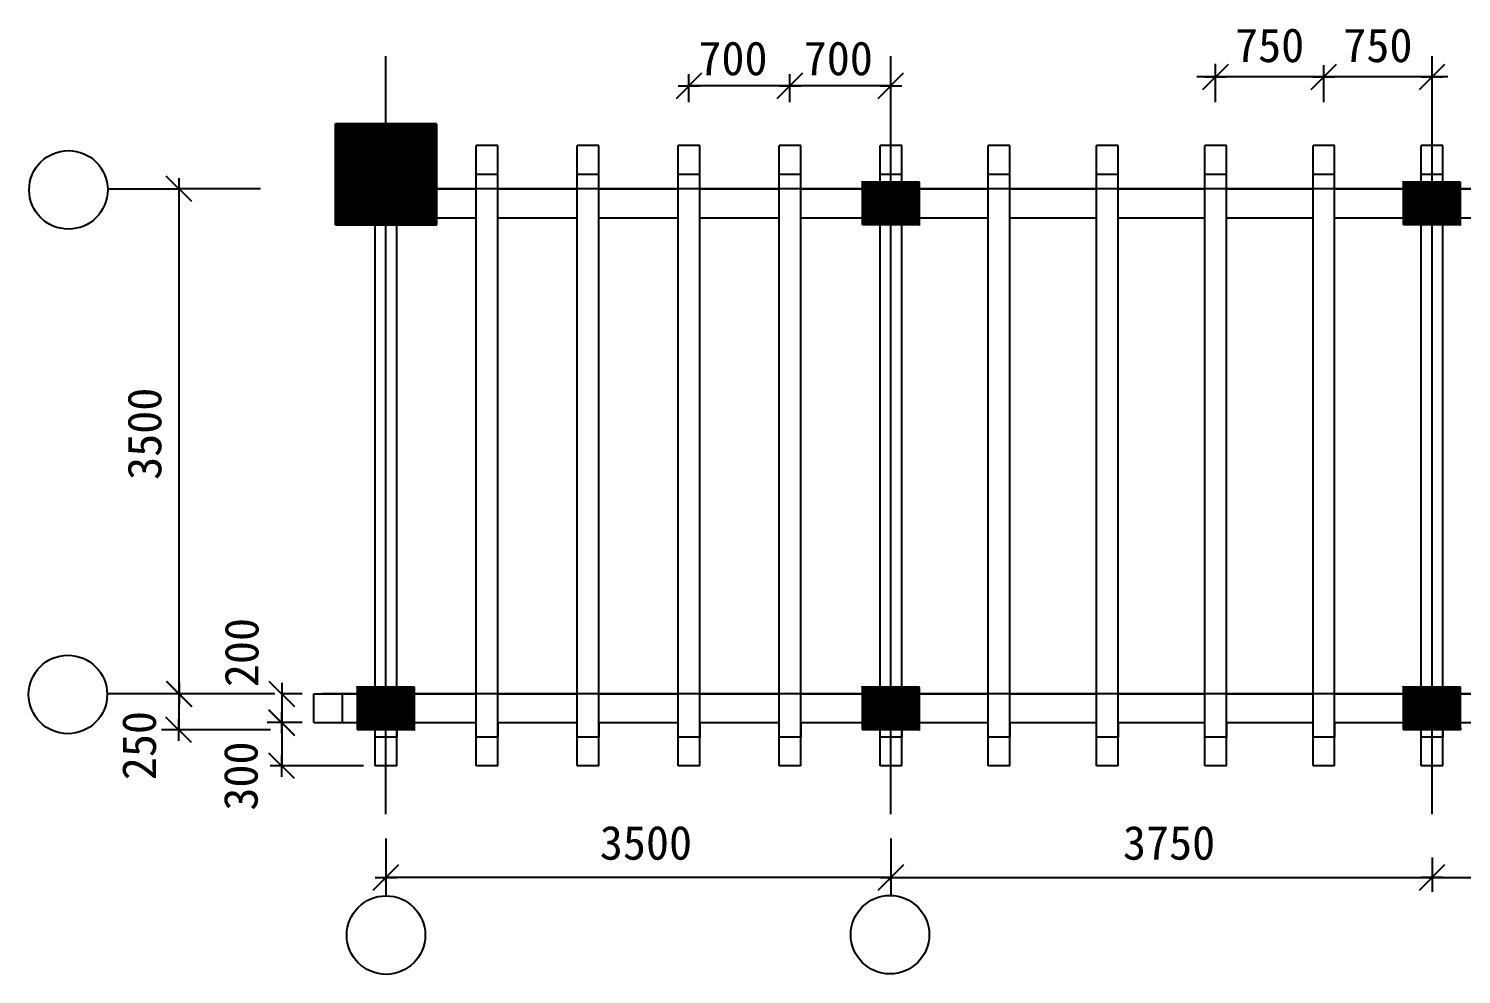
# Model space of a CAD drawing. Header units: metres. Extents: x -9 to 27016, y 314 to 15244.
# Drawn here: x -9 to 9920, y 1440 to 7995 of the extents above; entities that cross this region are included whole.
import ezdxf

# ---------------------------------------------------------------- set-up
doc = ezdxf.new("R2010")
doc.units = ezdxf.units.M
for name, color, linetype in [('AXIS', 3, 'Continuous'), ('DOTE', 1, 'Continuous'), ('柱', 7, 'Continuous'), ('框架梁', 4, 'Continuous')]:
    doc.layers.add(name, color=color, linetype=linetype)

# ---------------------------------------------------------------- blocks, each defined once
blk = doc.blocks.new('_DIMX')
blk.add_line((-150, 0), (150, 0))
at = {"color": 6}
blk.add_lwpolyline([(-175.19, -175.93), (176.74, 177.72)], dxfattribs=at)

msp = doc.modelspace()

# ---------------------------------------------------------------- hatches: boundary and pattern name
at = {"layer": '柱'}
h = msp.add_hatch(dxfattribs=at)
h.set_pattern_fill('SOLID')
h.paths.add_polyline_path([(2116.6, 6884.73), (2266.6, 6884.73), (2266.6, 7334.73), (2116.6, 7334.73)])
h.paths.add_polyline_path([(2816.6, 6884.73), (2816.6, 7334.73), (2266.6, 7334.73), (2266.6, 6884.73)])
h.paths.add_polyline_path([(2116.6, 6634.73), (2266.6, 6634.73), (2266.6, 6884.73), (2116.6, 6884.73)])
h.paths.add_polyline_path([(2816.6, 6634.73), (2816.6, 6884.73), (2266.6, 6884.73), (2266.6, 6634.73)])
h = msp.add_hatch(dxfattribs=at)
h.set_pattern_fill('SOLID')
h.paths.add_polyline_path([(5766.6, 6934.83), (5766.6, 6634.83), (6166.6, 6634.83), (6166.6, 6934.83)])
h = msp.add_hatch(dxfattribs=at)
h.set_pattern_fill('SOLID')
h.paths.add_polyline_path([(9516.6, 6934.73), (9516.6, 6634.73), (9916.6, 6634.73), (9916.6, 6934.73)])
h = msp.add_hatch(dxfattribs=at)
h.set_pattern_fill('SOLID')
h.paths.add_polyline_path([(2266.6, 3434.92), (2266.6, 3134.92), (2666.6, 3134.92), (2666.6, 3434.92)])
h = msp.add_hatch(dxfattribs=at)
h.set_pattern_fill('SOLID')
h.paths.add_polyline_path([(5766.6, 3434.83), (5766.6, 3134.83), (6166.6, 3134.83), (6166.6, 3434.83)])
h = msp.add_hatch(dxfattribs=at)
h.set_pattern_fill('SOLID')
h.paths.add_polyline_path([(9516.6, 3434.73), (9516.6, 3134.73), (9916.6, 3134.73), (9916.6, 3434.73)])

# ---------------------------------------------------------------- linework, layer by layer
for p, q in [((9791.6, 2112.18), (9641.6, 2112.18)), ((9641.6, 2112.18), (9791.6, 2112.18))]:
    msp.add_line(p, q)
at = {"layer": 'AXIS'}
for p, q in [((8216.6, 7484.73), (8216.6, 7751.08)), ((4566.6, 7484.73), (4566.6, 7679.68)), ((5266.6, 7484.73), (5266.6, 7679.68)), ((5266.6, 7484.73), (5266.6, 7679.68)), ((8966.1, 7661.08), (8087.1, 7661.08)), ((8966.6, 7484.73), (8966.6, 7741.08)), ((8966.6, 7484.73), (8966.6, 7741.08)), ((9826.1, 7661.08), (8967.1, 7661.08)), ((9716.6, 7484.73), (9716.6, 7661.08)), ((5266.1, 7599.68), (4567.1, 7599.68)), ((5966.1, 7599.68), (5267.1, 7599.68)), ((5966.6, 7484.73), (5966.6, 7599.68)), ((1033.14, 6883.73), (538.35, 6883.73)), ((1597.7, 6884.73), (1033.14, 6884.73)), ((1033.14, 3385.23), (1033.14, 6884.23)), ((1033.14, 3383.73), (538.35, 3383.73)), ((1031.5, 3385.23), (1031.5, 3385.73)), ((1031.5, 3384.73), (1031.5, 3134.73)), ((1666.6, 3384.73), (1031.5, 3384.73)), ((1697.7, 3384.73), (1033.14, 3384.73)), ((1744.54, 3385.03), (1744.54, 3385.33)), ((1744.54, 3384.73), (1744.54, 3184.73)), ((1886.6, 3384.73), (1744.54, 3384.73)), ((1886.6, 3184.73), (1644.54, 3184.73)), ((1886.6, 3184.73), (1644.54, 3184.73)), ((1744.54, 3185.03), (1744.54, 3185.33)), ((1744.54, 3184.73), (1744.54, 2884.73)), ((1744.54, 3184.43), (1744.54, 3184.13)), ((1666.6, 3134.73), (911.5, 3134.73)), ((1031.5, 3134.23), (1031.5, 3133.73)), ((2311.6, 2884.73), (1664.54, 2884.73)), ((1744.54, 2884.43), (1744.54, 2884.13)), ((2466.6, 2382.61), (2466.6, 1987.9)), ((5966.6, 2382.61), (5966.6, 1987.9)), ((5966.6, 2250.1), (5966.6, 2112.18)), ((9716.6, 2250.1), (9716.6, 2012.18)), ((9716.6, 2250.1), (9716.6, 2012.18)), ((2466.6, 2082.61), (2466.6, 2112.18)), ((5966.1, 2112.18), (2467.1, 2112.18)), ((5966.6, 2082.61), (5966.6, 2112.18)), ((5967.1, 2112.18), (9716.1, 2112.18)), ((9717.1, 2112.18), (13466.1, 2112.18))]:
    msp.add_line(p, q, dxfattribs=at)
for centre in [(266.61, 6877.76), (263.05, 3379.97), (5959.99, 1715.36), (2467.63, 1712.1)]:
    msp.add_circle(centre, 272.02, dxfattribs=at)
at = {"layer": 'DOTE'}
for p, q in [((2466.6, 2550.1), (2466.6, 7805.39)), ((2466.6, 2568.88), (2466.6, 7805.39)), ((5966.6, 2550.1), (5966.6, 7805.39)), ((9716.6, 2550.1), (9716.6, 7805.39)), ((9716.6, 2550.1), (9716.6, 7805.39)), ((25385.36, 6884.73), (2782.65, 6884.73)), ((25415.12, 3384.73), (2019.59, 3384.73))]:
    msp.add_line(p, q, dxfattribs=at)
at = {"layer": '柱'}
for p, q in [((2816.6, 7334.73), (2116.6, 7334.73)), ((2116.6, 7334.73), (2116.6, 6634.73)), ((2116.6, 6634.73), (2116.6, 7334.73)), ((2116.6, 7334.73), (2816.6, 7334.73)), ((2816.6, 6634.73), (2816.6, 7334.73)), ((2816.6, 7334.73), (2816.6, 6634.73)), ((2116.6, 6634.73), (2816.6, 6634.73)), ((2816.6, 6634.73), (2116.6, 6634.73)), ((2541.6, 3184.73), (2541.6, 3084.73)), ((3241.6, 3184.73), (3241.6, 3084.73)), ((3941.6, 3184.73), (3941.6, 3084.73)), ((4641.6, 3184.73), (4641.6, 3084.73)), ((5341.6, 3184.73), (5341.6, 3084.73)), ((6041.6, 3184.73), (6041.6, 3084.73)), ((6791.6, 3184.73), (6791.6, 3084.73)), ((7541.6, 3184.73), (7541.6, 3084.73)), ((8291.6, 3184.73), (8291.6, 3084.73)), ((9041.6, 3184.73), (9041.6, 3084.73)), ((9791.6, 3184.73), (9791.6, 3084.73))]:
    msp.add_line(p, q, dxfattribs=at)
at = {"layer": '框架梁'}
for p, q in [((2541.6, 7184.73), (2391.6, 7184.73)), ((2391.6, 2884.73), (2391.6, 7184.73)), ((2541.6, 2884.73), (2541.6, 7184.73)), ((3091.6, 2884.73), (3091.6, 7184.73)), ((3241.6, 7184.73), (3091.6, 7184.73)), ((3241.6, 2884.73), (3241.6, 7184.73)), ((3791.6, 2884.73), (3791.6, 7184.73)), ((3941.6, 7184.73), (3791.6, 7184.73)), ((3941.6, 2884.73), (3941.6, 7184.73)), ((4491.6, 2884.73), (4491.6, 7184.73)), ((4641.6, 7184.73), (4491.6, 7184.73)), ((4641.6, 2884.73), (4641.6, 7184.73)), ((5341.6, 7184.73), (5191.6, 7184.73)), ((5191.6, 2884.73), (5191.6, 7184.73)), ((5341.6, 2884.73), (5341.6, 7184.73)), ((5891.6, 2884.73), (5891.6, 7184.73)), ((6041.6, 7184.73), (5891.6, 7184.73)), ((6041.6, 2884.73), (6041.6, 7184.73)), ((6791.6, 7184.73), (6641.6, 7184.73)), ((6641.6, 2884.73), (6641.6, 7184.73)), ((6791.6, 2884.73), (6791.6, 7184.73)), ((7391.6, 2884.73), (7391.6, 7184.73)), ((7541.6, 7184.73), (7391.6, 7184.73)), ((7541.6, 2884.73), (7541.6, 7184.73)), ((8141.6, 2884.73), (8141.6, 7184.73)), ((8291.6, 7184.73), (8141.6, 7184.73)), ((8291.6, 2884.73), (8291.6, 7184.73)), ((9041.6, 7184.73), (8891.6, 7184.73)), ((8891.6, 2884.73), (8891.6, 7184.73)), ((9041.6, 2884.73), (9041.6, 7184.73)), ((9791.6, 7184.73), (9641.6, 7184.73)), ((9641.6, 2884.73), (9641.6, 7184.73)), ((9791.6, 2884.73), (9791.6, 7184.73)), ((2541.6, 6984.73), (2391.6, 6984.73)), ((3241.6, 6984.73), (3091.6, 6984.73)), ((3941.6, 6984.73), (3791.6, 6984.73)), ((4641.6, 6984.73), (4491.6, 6984.73)), ((5341.6, 6984.73), (5191.6, 6984.73)), ((6041.6, 6984.73), (5891.6, 6984.73)), ((6791.6, 6984.73), (6641.6, 6984.73)), ((7541.6, 6984.73), (7391.6, 6984.73)), ((8291.6, 6984.73), (8141.6, 6984.73)), ((9041.6, 6984.73), (8891.6, 6984.73)), ((9791.6, 6984.73), (9641.6, 6984.73)), ((2541.6, 6884.73), (3091.6, 6884.73)), ((3241.6, 6884.73), (3791.6, 6884.73)), ((3941.6, 6884.73), (4491.6, 6884.73)), ((4641.6, 6884.73), (5191.6, 6884.73)), ((5341.6, 6884.73), (6641.6, 6884.73)), ((6791.6, 6884.73), (7391.6, 6884.73)), ((7541.6, 6884.73), (8141.6, 6884.73)), ((8291.6, 6884.73), (8891.6, 6884.73)), ((9041.6, 6884.73), (10391.6, 6884.73)), ((2116.6, 6684.73), (3091.6, 6684.73)), ((3241.6, 6684.73), (3791.6, 6684.73)), ((3941.6, 6684.73), (4491.6, 6684.73)), ((4641.6, 6684.73), (5191.6, 6684.73)), ((5341.6, 6684.73), (6641.6, 6684.73)), ((6791.6, 6684.73), (7391.6, 6684.73)), ((7541.6, 6684.73), (8141.6, 6684.73)), ((8291.6, 6684.73), (8891.6, 6684.73)), ((9041.6, 6684.73), (10391.6, 6684.73)), ((1966.6, 3184.73), (1966.6, 3384.73)), ((1966.6, 3384.73), (3091.6, 3384.73)), ((2166.6, 3184.73), (2166.6, 3384.73)), ((3241.6, 3384.73), (3791.6, 3384.73)), ((3941.6, 3384.73), (4491.6, 3384.73)), ((4641.6, 3384.73), (5191.6, 3384.73)), ((5341.6, 3384.73), (6641.6, 3384.73)), ((6791.6, 3384.73), (7391.6, 3384.73)), ((7541.6, 3384.73), (8141.6, 3384.73)), ((8291.6, 3384.73), (8891.6, 3384.73)), ((9041.6, 3384.73), (10391.6, 3384.73)), ((1966.6, 3184.73), (3091.6, 3184.73)), ((3241.6, 3184.73), (3791.6, 3184.73)), ((3941.6, 3184.73), (4491.6, 3184.73)), ((4641.6, 3184.73), (5191.6, 3184.73)), ((5341.6, 3184.73), (6641.6, 3184.73)), ((6791.6, 3184.73), (7391.6, 3184.73)), ((7541.6, 3184.73), (8141.6, 3184.73)), ((8291.6, 3184.73), (8891.6, 3184.73)), ((9041.6, 3184.73), (10391.6, 3184.73)), ((2541.6, 3084.73), (2391.6, 3084.73)), ((3241.6, 3084.73), (3091.6, 3084.73)), ((3941.6, 3084.73), (3791.6, 3084.73)), ((4641.6, 3084.73), (4491.6, 3084.73)), ((5341.6, 3084.73), (5191.6, 3084.73)), ((6041.6, 3084.73), (5891.6, 3084.73)), ((6791.6, 3084.73), (6641.6, 3084.73)), ((7541.6, 3084.73), (7391.6, 3084.73)), ((8291.6, 3084.73), (8141.6, 3084.73)), ((9041.6, 3084.73), (8891.6, 3084.73)), ((9791.6, 3084.73), (9641.6, 3084.73)), ((2541.6, 2884.73), (2391.6, 2884.73)), ((3241.6, 2884.73), (3091.6, 2884.73)), ((3941.6, 2884.73), (3791.6, 2884.73)), ((4641.6, 2884.73), (4491.6, 2884.73)), ((5341.6, 2884.73), (5191.6, 2884.73)), ((6041.6, 2884.73), (5891.6, 2884.73)), ((6791.6, 2884.73), (6641.6, 2884.73)), ((7541.6, 2884.73), (7391.6, 2884.73)), ((8291.6, 2884.73), (8141.6, 2884.73)), ((9041.6, 2884.73), (8891.6, 2884.73)), ((9791.6, 2884.73), (9641.6, 2884.73))]:
    msp.add_line(p, q, dxfattribs=at)

# ---------------------------------------------------------------- block references
at = {"layer": 'AXIS', "xscale": 0.5, "yscale": 0.5, "zscale": 0.5}
for p in [(8216.6, 7661.08), (8966.1, 7661.08), (9716.6, 7661.08), (4567.1, 7599.68), (5266.6, 7599.68), (5966.1, 7599.68), (2467.1, 2112.18), (5966.6, 2112.18), (9717.1, 2112.18)]:
    msp.add_blockref('_DIMX', p, dxfattribs=at)
for p, rotation in [((1033.14, 6884.73), 90), ((1031.5, 3384.73), 270), ((1033.14, 3384.73), 270), ((1744.54, 3384.73), 270), ((1031.5, 3134.73), 90), ((1744.54, 3184.73), 90), ((1744.54, 3184.73), 270), ((1744.54, 2884.73), 90)]:
    msp.add_blockref('_DIMX', p, dxfattribs=dict(at, rotation=rotation))

# ---------------------------------------------------------------- texts
for s, p in [('750', (8351.28, 7763.09)), ('750', (9101.28, 7763.09)), ('700', (4631.93, 7672.43)), ('700', (5361.93, 7672.43)), ('3500', (3949.2, 2234.79)), ('3750', (7574.2, 2234.79))]:
    msp.add_text(s, height=235).set_placement(p)
for s, p in [('3500', (910.54, 4867.34)), ('200', (1583.85, 3430.86)), ('250', (873.29, 2785.78)), ('300', (1577.99, 2574.83))]:
    msp.add_text(s, height=235, rotation=90).set_placement(p)

doc.saveas('drawing.dxf')
